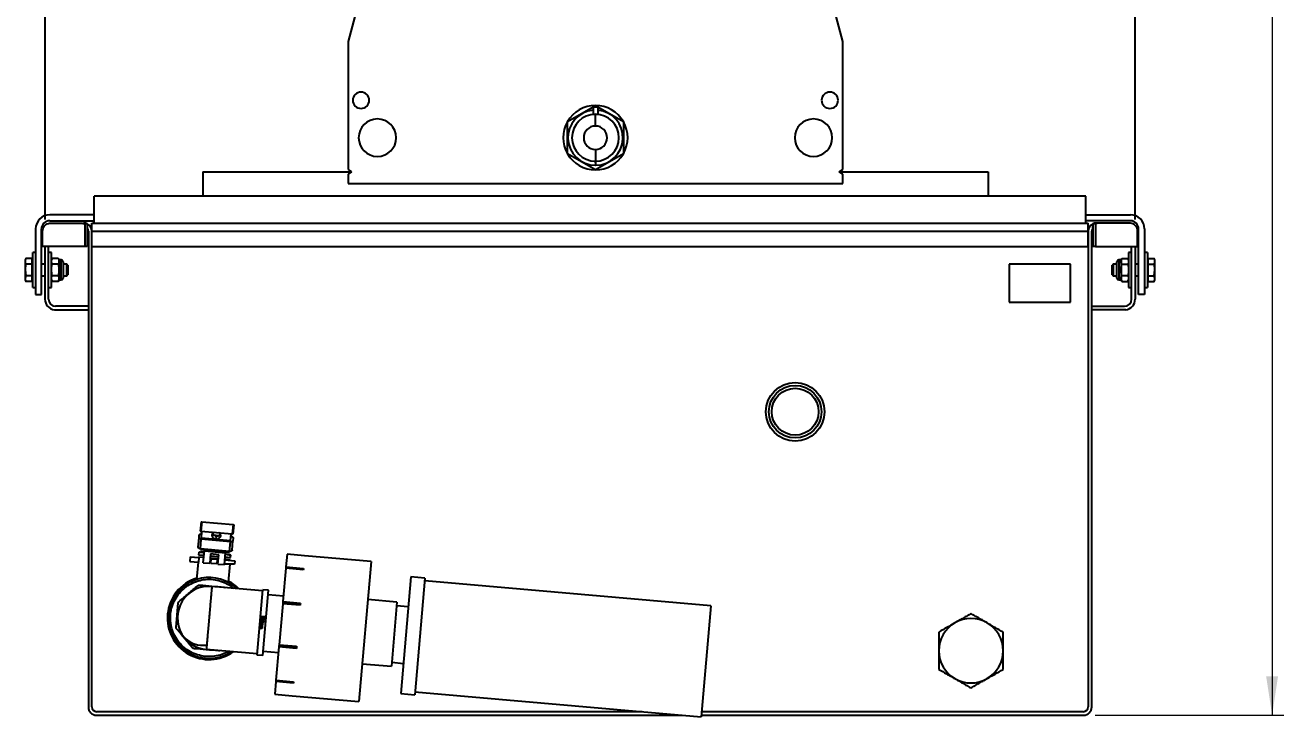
# Model space of a CAD drawing. Header units: millimetres. Extents: x -507 to 594, y -6 to 528.
# Drawn here: x 401.2 to 508.5, y 208.4 to 267.4 of the extents above; entities that cross this region are included whole.
import ezdxf

# ---------------------------------------------------------------- set-up
doc = ezdxf.new("R2010")
doc.units = ezdxf.units.MM
doc.layers.add('FORMAT', color=7, linetype='Continuous')
doc.styles.add('SLDTEXTSTYLE2', font='TXT', dxfattribs={"width": 0.75})
doc.dimstyles.new('SLDDIMSTYLE0', dxfattribs={"dimtxt": 3.5, "dimasz": 3.302, "dimexe": 0, "dimexo": 0.0625, "dimgap": 0.875, "dimtad": 1, "dimdec": 0, "dimlfac": 10, "dimrnd": 1e-09, "dimzin": 12, "dimdsep": 46, "dimtxsty": 'SLDTEXTSTYLE2', "dimsah": 1, "dimcen": 0.09, "dimadec": 0, "dimazin": 3, "dimtfac": 1, "dimtdec": 0, "dimtofl": 0, "dimtmove": 0, "dimatfit": 3, "dimfxl": 0, "dimfrac": 2, "dimtolj": 1, "dimtzin": 12, "dimarcsym": 0})

# ---------------------------------------------------------------- blocks, each defined once
blk = doc.blocks.new('_D_6')
at = {"layer": 'FORMAT'}
for p, q in [((402.85, 250.82), (402.85, 380.8)), ((495.85, 250.82), (495.85, 380.8)), ((402.85, 379.8), (495.85, 379.8))]:
    blk.add_line(p, q, dxfattribs=at)
for points in [[(402.85, 379.8), (406.15, 379.29), (406.15, 380.31)], [(495.85, 379.8), (492.54, 380.31), (492.54, 379.29)]]:
    blk.add_solid(points, dxfattribs=at)
at = {"layer": 'FORMAT', "char_height": 3.5, "attachment_point": 1, "style": 'SLDTEXTSTYLE2'}
for s, insert in [('930', (445.47, 389.87)), ('extérieur bac / external tank', (417.19, 384.31))]:
    blk.add_mtext(s, dxfattribs=dict(at, insert=insert))
blk = doc.blocks.new('_D_7')
at = {"color": 7, "linetype": 'Continuous', "lineweight": 0}
for p, q in [((476.31, 345.8), (508.54, 345.8)), ((507.54, 345.8), (507.54, 208.52)), ((492.45, 208.52), (508.54, 208.52))]:
    blk.add_line(p, q, dxfattribs=at)
at = {"color": 7, "linetype": 'Continuous', "lineweight": 18}
for points in [[(507.54, 345.8), (507.03, 342.5), (508.04, 342.5)], [(507.54, 208.52), (508.04, 211.82), (507.03, 211.82)]]:
    blk.add_solid(points, dxfattribs=at)
at = {"color": 7, "linetype": 'Continuous', "lineweight": 18, "insert": (503.03, 271.55), "char_height": 3.5, "attachment_point": 1, "rotation": 90, "style": 'SLDTEXTSTYLE2'}
blk.add_mtext('1373', dxfattribs=at)

msp = doc.modelspace()

# ---------------------------------------------------------------- linework, layer by layer
at = {"color": 7, "linetype": 'Continuous', "lineweight": 25}
for p, q in [((429.5082, 269.0025), (428.7082, 266.0025)), ((470.9082, 266.0025), (470.1082, 269.0025)), ((428.7082, 266.0025), (428.7082, 255.1025)), ((470.9082, 255.1025), (470.9082, 266.0025)), ((447.4266, 259.1775), (449.6082, 260.4371)), ((449.6082, 260.4525), (450.0082, 260.4525)), ((449.6082, 260.4525), (449.6082, 259.8025)), ((449.6349, 260.4525), (449.8082, 260.5525)), ((449.8082, 260.5525), (449.9814, 260.4525)), ((450.0082, 260.4525), (450.0082, 259.8025)), ((450.0082, 260.4371), (452.1897, 259.1775)), ((447.4266, 256.4275), (447.4266, 259.1775)), ((449.6082, 259.8025), (450.0082, 259.8025)), ((449.7916, 259.8025), (449.7916, 259.8025)), ((449.8082, 258.8025), (449.8082, 259.8025)), ((452.1897, 259.1775), (452.1897, 256.4275)), ((449.8082, 256.8025), (449.8082, 255.8025)), ((449.8082, 255.0525), (447.4266, 256.4275)), ((452.1897, 256.4275), (449.8082, 255.0525)), ((449.8082, 255.8025), (449.8082, 255.4525)), ((449.8276, 255.4526), (449.8247, 255.8026)), ((416.3082, 254.9025), (416.3082, 252.8175)), ((416.3082, 254.9025), (429.0082, 254.9025)), ((428.7082, 255.1025), (429.0082, 254.9025)), ((429.0082, 254.9025), (428.7082, 254.7025)), ((428.7082, 254.7025), (428.7082, 253.9025)), ((470.6082, 254.9025), (470.9082, 255.1025)), ((470.6082, 254.9025), (483.3082, 254.9025)), ((470.9082, 254.7025), (470.6082, 254.9025)), ((470.9082, 253.9025), (470.9082, 254.7025)), ((483.3082, 254.9025), (483.3082, 252.8175)), ((428.7082, 253.9025), (470.9082, 253.9025)), ((407.0468, 250.5175), (407.0468, 252.8175)), ((491.6468, 252.8175), (407.0468, 252.8175)), ((491.6468, 250.5175), (491.6468, 252.8175)), ((407.0468, 251.2175), (403.2468, 251.2175)), ((403.2468, 250.7175), (407.0468, 250.7175)), ((403.3349, 250.5175), (405.9349, 250.5175)), ((406.2347, 250.4495), (406.2347, 248.5175)), ((406.4468, 250.4495), (406.2347, 250.4495)), ((406.4468, 250.45), (406.4468, 250.0821)), ((406.4468, 250.4495), (406.4468, 248.5175)), ((406.8468, 250.5175), (491.8468, 250.5175)), ((406.8468, 249.8175), (406.8468, 250.5175)), ((491.6468, 251.2175), (495.4468, 251.2175)), ((495.4468, 250.7175), (491.6468, 250.7175)), ((491.8468, 249.8175), (491.8468, 250.5175)), ((492.2468, 250.0821), (492.2468, 250.45)), ((492.459, 250.4495), (492.2468, 250.4495)), ((492.2468, 250.4495), (492.2468, 248.5175)), ((492.459, 250.4495), (492.459, 248.5175)), ((492.7588, 250.5175), (492.5467, 250.5175)), ((495.3588, 250.5175), (492.7588, 250.5175)), ((402.0468, 250.0175), (402.0468, 244.4175)), ((402.5468, 244.4175), (402.5468, 250.0175)), ((402.6348, 248.5175), (402.6348, 249.8175)), ((406.5468, 249.8175), (406.5468, 209.2175)), ((406.8468, 249.8175), (491.8468, 249.8175)), ((406.8468, 248.5175), (406.8468, 249.8175)), ((406.8468, 209.2175), (406.8468, 249.8175)), ((491.8468, 248.5175), (491.8468, 249.8175)), ((491.8468, 249.8175), (491.8468, 209.2175)), ((492.1468, 209.2175), (492.1468, 249.8175)), ((496.0589, 248.5175), (496.0589, 249.8175)), ((496.1468, 244.4175), (496.1468, 250.0175)), ((496.6468, 250.0175), (496.6468, 244.4175)), ((406.2347, 248.5175), (402.6348, 248.5175)), ((402.8468, 248.5175), (402.8468, 244.0175)), ((403.1468, 244.0175), (403.1468, 248.5175)), ((406.4468, 248.5175), (406.2347, 248.5175)), ((406.8468, 248.5175), (491.8468, 248.5175)), ((492.459, 248.5175), (492.2468, 248.5175)), ((492.459, 248.5175), (496.0589, 248.5175)), ((495.5468, 244.0175), (495.5468, 248.5175)), ((495.8468, 248.5175), (495.8468, 244.0175)), ((401.2047, 247.499), (401.1568, 247.3675)), ((401.1568, 247.3675), (401.1568, 247.2537)), ((401.1568, 247.2537), (401.1568, 246.5175)), ((401.7368, 247.499), (401.2047, 247.499)), ((401.7368, 247.0083), (401.2047, 247.0083)), ((401.7368, 247.499), (401.7368, 247.0083)), ((401.7968, 247.249), (401.7368, 247.249)), ((401.7368, 247.0083), (401.7368, 246.0268)), ((402.0468, 248.0175), (401.7968, 248.0175)), ((401.7968, 246.5175), (401.7968, 248.0175)), ((402.8468, 247.0175), (402.5468, 247.0175)), ((403.3968, 248.0175), (403.1468, 248.0175)), ((403.3968, 246.664), (403.3968, 248.0175)), ((403.4728, 247.499), (403.3968, 247.3675)), ((403.9709, 247.499), (403.4728, 247.499)), ((403.9709, 247.0083), (403.4728, 247.0083)), ((404.0468, 247.3675), (403.9709, 247.499)), ((404.2418, 247.3675), (404.0468, 247.3675)), ((404.0468, 247.2537), (404.0468, 247.3675)), ((404.0468, 246.5175), (404.0468, 247.2537)), ((404.3968, 247.2125), (404.3968, 245.8225)), ((404.7048, 247.0175), (404.3968, 247.0175)), ((404.7968, 246.9255), (404.7048, 247.0175)), ((404.7048, 246.0175), (404.7048, 247.0175)), ((485.0968, 247.0175), (485.0968, 243.7675)), ((490.3468, 247.0175), (485.0968, 247.0175)), ((490.3468, 243.7675), (490.3468, 247.0175)), ((493.9888, 247.0175), (493.8968, 246.9255)), ((494.2968, 247.0175), (493.9888, 247.0175)), ((493.9888, 247.0175), (493.9888, 246.9505)), ((494.2968, 245.8225), (494.2968, 247.2125)), ((494.6468, 247.3675), (494.4518, 247.3675)), ((494.7228, 247.499), (494.6468, 247.3675)), ((494.6468, 247.3675), (494.6468, 247.2537)), ((494.6468, 247.2537), (494.6468, 246.5175)), ((494.7228, 247.499), (495.2209, 247.499)), ((494.7228, 247.0083), (495.2209, 247.0083)), ((495.2968, 247.3675), (495.2209, 247.499)), ((495.5468, 248.0175), (495.2968, 248.0175)), ((495.2968, 248.0175), (495.2968, 245.0175)), ((496.1468, 247.0175), (495.8468, 247.0175)), ((496.8968, 248.0175), (496.6468, 248.0175)), ((496.8968, 248.0175), (496.8968, 245.0175)), ((496.9568, 247.249), (496.8968, 247.249)), ((496.9568, 247.499), (497.489, 247.499)), ((496.9568, 247.0083), (496.9568, 247.499)), ((496.9568, 246.0268), (496.9568, 247.0083)), ((496.9568, 247.0083), (497.489, 247.0083)), ((497.5368, 247.3675), (497.489, 247.499)), ((497.5368, 247.2537), (497.5368, 247.3675)), ((497.5368, 246.5175), (497.5368, 247.2537)), ((401.1568, 246.5175), (401.2047, 246.0268)), ((401.1568, 246.5175), (401.1568, 245.7814)), ((401.2047, 246.0268), (401.1568, 245.7814)), ((401.7368, 246.0268), (401.2047, 246.0268)), ((401.7368, 246.0268), (401.7368, 245.536)), ((401.7968, 245.0175), (401.7968, 246.5175)), ((402.5468, 246.0175), (402.8468, 246.0175)), ((403.3968, 245.0175), (403.3968, 246.664)), ((403.9709, 246.0268), (403.4728, 246.0268)), ((404.0468, 245.7814), (404.0468, 246.5175)), ((404.3968, 246.0175), (404.7048, 246.0175)), ((404.7048, 246.0175), (404.7968, 246.1095)), ((404.7968, 246.9255), (404.7968, 246.1095)), ((493.8968, 246.8709), (493.8968, 246.9255)), ((493.8968, 246.1095), (493.8968, 246.8709)), ((493.8968, 246.1095), (493.9888, 246.0175)), ((493.9888, 246.9505), (493.9888, 246.0175)), ((493.9888, 246.0175), (494.2968, 246.0175)), ((494.6468, 246.5175), (494.6468, 245.7814)), ((495.2209, 246.0268), (494.7228, 246.0268)), ((495.8468, 246.0175), (496.1468, 246.0175)), ((496.9568, 246.0268), (497.489, 246.0268)), ((496.9568, 245.536), (496.9568, 246.0268)), ((497.489, 246.0268), (497.5368, 246.5175)), ((497.5368, 245.7814), (497.489, 246.0268)), ((497.5368, 245.7814), (497.5368, 246.5175)), ((401.1568, 245.7814), (401.1568, 245.6675)), ((401.1568, 245.6675), (401.2047, 245.536)), ((401.7368, 245.536), (401.2047, 245.536)), ((401.7368, 245.786), (401.7968, 245.786)), ((401.7968, 245.0175), (402.0468, 245.0175)), ((403.1468, 245.0175), (403.3968, 245.0175)), ((403.3968, 245.6675), (403.4728, 245.536)), ((403.9709, 245.536), (403.4728, 245.536)), ((403.9709, 245.536), (404.0468, 245.6675)), ((404.0468, 245.6675), (404.0468, 245.7814)), ((404.0468, 245.6675), (404.2418, 245.6675)), ((494.4518, 245.6675), (494.6468, 245.6675)), ((494.6468, 245.7814), (494.6468, 245.6675)), ((494.6468, 245.6675), (494.7228, 245.536)), ((494.7228, 245.536), (495.2209, 245.536)), ((495.2209, 245.536), (495.2968, 245.6675)), ((495.2968, 245.0175), (495.5468, 245.0175)), ((496.6468, 245.0175), (496.8968, 245.0175)), ((496.8968, 245.786), (496.9568, 245.786)), ((496.9568, 245.536), (497.489, 245.536)), ((497.489, 245.536), (497.5368, 245.6675)), ((497.5368, 245.6675), (497.5368, 245.7814)), ((402.0468, 244.4175), (402.5468, 244.4175)), ((485.0968, 243.7675), (490.3468, 243.7675)), ((496.6468, 244.4175), (496.1468, 244.4175)), ((403.6468, 243.1175), (406.5468, 243.1175)), ((406.5468, 243.4175), (403.7468, 243.4175)), ((492.1468, 243.4175), (494.9468, 243.4175)), ((495.0468, 243.1175), (492.1468, 243.1175)), ((416.1593, 225.0215), (416.0895, 224.2245)), ((416.2182, 225.0163), (416.1485, 224.2194)), ((416.1593, 225.0215), (416.2182, 225.0163)), ((416.2182, 225.0163), (418.8897, 224.7826)), ((418.8897, 224.7826), (418.8199, 223.9856)), ((418.9486, 224.7774), (418.8789, 223.9805)), ((418.8897, 224.7826), (418.9486, 224.7774)), ((415.9189, 222.8483), (415.9903, 223.6643)), ((415.9903, 223.6643), (416.0103, 223.8929)), ((416.0895, 224.2245), (416.1485, 224.2194)), ((416.1082, 222.7166), (416.1796, 223.5326)), ((416.1485, 224.2194), (418.8199, 223.9856)), ((418.6701, 223.3147), (416.1796, 223.5326)), ((416.1879, 223.6276), (416.239, 224.2115)), ((418.6784, 223.4097), (416.1879, 223.6276)), ((417.227, 223.9016), (417.7026, 223.86)), ((417.4588, 223.812), (417.4359, 223.5503)), ((418.6784, 223.4097), (418.7294, 223.9936)), ((418.8079, 222.5955), (418.8793, 223.4116)), ((418.8199, 223.9856), (418.8789, 223.9805)), ((418.8993, 223.6401), (418.8793, 223.4116)), ((415.9711, 222.418), (415.9535, 222.2159)), ((415.9729, 222.4176), (415.9553, 222.2158)), ((415.9729, 222.4176), (416.2072, 222.4447)), ((416.1351, 222.451), (416.054, 222.4367)), ((416.1027, 222.6546), (416.1082, 222.7166)), ((416.1027, 222.6546), (416.4514, 222.6241)), ((418.5987, 222.4987), (416.1082, 222.7166)), ((416.2072, 222.4447), (416.1351, 222.451)), ((416.2072, 222.4447), (416.4332, 222.3773)), ((416.434, 222.4249), (416.2072, 222.4447)), ((416.3555, 221.5283), (416.4444, 222.5437)), ((416.4519, 222.6294), (416.4444, 222.5437)), ((416.4444, 222.5437), (418.2375, 222.3868)), ((416.4519, 222.6294), (416.4568, 222.6861)), ((416.4519, 222.6294), (418.245, 222.4725)), ((416.9732, 222.2773), (416.9035, 221.4803)), ((417.6705, 222.2163), (416.9732, 222.2773)), ((418.1487, 221.3714), (418.2375, 222.3868)), ((418.245, 222.4725), (418.2375, 222.3868)), ((418.2446, 222.4672), (418.5932, 222.4367)), ((418.245, 222.4725), (418.25, 222.5292)), ((418.5932, 222.4367), (418.5987, 222.4987)), ((418.5987, 222.4987), (418.6701, 223.3147)), ((415.2448, 222.027), (415.2099, 221.6285)), ((415.2099, 221.6285), (415.9305, 221.5655)), ((415.2448, 222.027), (415.9654, 221.9639)), ((415.9073, 221.5675), (415.7787, 220.098)), ((415.9654, 221.9639), (415.9305, 221.5655)), ((415.9465, 222.0158), (415.9421, 221.966)), ((416.3948, 221.9766), (415.9465, 222.0158)), ((415.9535, 222.2159), (415.9553, 222.2158)), ((415.9553, 222.2158), (416.4122, 222.1758)), ((416.3555, 221.5283), (416.9035, 221.4803)), ((417.64, 221.8676), (416.9427, 221.9286)), ((416.9601, 222.1279), (417.6574, 222.0669)), ((417.0031, 221.4716), (417.0379, 221.8701)), ((417.5012, 221.4281), (417.0031, 221.4716)), ((417.0379, 221.8701), (417.536, 221.8265)), ((417.536, 221.8265), (417.5012, 221.4281)), ((417.6008, 221.4193), (417.6705, 222.2163)), ((417.6008, 221.4193), (418.1487, 221.3714)), ((419.006, 221.4177), (418.1514, 221.4028)), ((418.1836, 221.7699), (419.0303, 221.6958)), ((418.6362, 221.7805), (418.1879, 221.8197)), ((418.2053, 222.0189), (418.6571, 221.9794)), ((418.227, 222.2659), (418.2463, 222.2663)), ((418.2463, 222.2663), (418.2271, 222.268)), ((418.2463, 222.2663), (418.6747, 222.1812)), ((418.526, 222.2418), (418.2463, 222.2663)), ((418.6039, 221.4107), (418.4684, 219.8627)), ((418.6034, 222.2136), (418.526, 222.2418)), ((418.6799, 222.1807), (418.6001, 222.2045)), ((418.6362, 221.7805), (418.6318, 221.7307)), ((418.6747, 222.1812), (418.6571, 221.9794)), ((418.6571, 221.9794), (418.6641, 221.9788)), ((418.6641, 221.9788), (418.6817, 222.1808)), ((419.0303, 221.6958), (419.006, 221.4177)), ((423.4963, 222.2579), (423.4016, 221.175)), ((424.9906, 222.1271), (423.4963, 222.2579)), ((424.9907, 222.128), (424.9906, 222.1271)), ((430.669, 221.6312), (424.9907, 222.128)), ((430.669, 221.6312), (429.6231, 209.6768)), ((423.3913, 221.0579), (423.1433, 218.2231)), ((423.4016, 221.175), (423.3913, 221.0579)), ((424.8856, 220.9272), (423.3913, 221.0579)), ((423.4016, 221.175), (424.8959, 221.0443)), ((424.8908, 220.9864), (424.8856, 220.9272)), ((424.8959, 221.0443), (424.8908, 220.9864)), ((434.0685, 220.3299), (433.1969, 210.368)), ((435.2639, 220.2253), (434.0685, 220.3299)), ((435.2639, 220.2253), (434.3924, 210.2634)), ((421.4156, 219.1281), (417.0822, 219.5073)), ((418.1949, 219.9933), (418.1363, 219.8552)), ((420.9363, 213.6491), (421.4243, 219.2278)), ((421.9224, 219.1842), (421.4243, 219.2278)), ((421.4344, 213.6055), (421.9224, 219.1842)), ((459.6489, 217.841), (435.2422, 219.9763)), ((414.1318, 217.0551), (414.2229, 218.0972)), ((423.1839, 218.6873), (421.8889, 218.8006)), ((423.1267, 218.0336), (422.8202, 214.5295)), ((423.1379, 218.1617), (423.1267, 218.0336)), ((424.621, 217.9028), (423.1267, 218.0336)), ((423.1433, 218.2231), (423.1379, 218.1617)), ((424.433, 218.0484), (423.1379, 218.1617)), ((423.1433, 218.2231), (424.6376, 218.0923)), ((424.6293, 217.9978), (424.621, 217.9028)), ((424.6376, 218.0923), (424.6293, 217.9978)), ((432.8762, 218.1757), (430.3857, 218.3935)), ((432.8762, 218.1757), (432.3969, 212.6966)), ((413.41, 217.1182), (413.3104, 217.1269)), ((414.0406, 216.013), (414.1318, 217.0551)), ((421.3059, 216.9333), (421.3098, 216.978)), ((421.3098, 216.978), (421.6668, 216.9467)), ((421.3394, 216.9304), (421.3404, 216.9416)), ((421.3404, 216.9416), (421.4631, 216.9308)), ((421.4631, 216.9308), (421.4611, 216.9085)), ((421.5058, 216.9046), (421.5077, 216.9269)), ((421.5077, 216.9269), (421.6304, 216.9162)), ((421.6304, 216.9162), (421.6295, 216.905)), ((421.6668, 216.9467), (421.6629, 216.9021)), ((433.8432, 217.7548), (432.847, 217.8419)), ((459.6489, 217.841), (458.8209, 208.3771)), ((421.2627, 215.9253), (421.2181, 215.9292)), ((421.2278, 216.0408), (421.2724, 216.0368)), ((421.2434, 216.2193), (421.2473, 216.2639)), ((421.3483, 216.2101), (421.2434, 216.2193)), ((421.2473, 216.2639), (421.3589, 216.2541)), ((421.2493, 216.2862), (421.2532, 216.3308)), ((421.3609, 216.2765), (421.2493, 216.2862)), ((421.2532, 216.3308), (421.3581, 216.3217)), ((421.2551, 216.3532), (421.2591, 216.3978)), ((421.4114, 216.3395), (421.2551, 216.3532)), ((421.2591, 216.3978), (421.4153, 216.3841)), ((421.2688, 216.5094), (421.2708, 216.5317)), ((421.2766, 216.5986), (421.2805, 216.6432)), ((421.4551, 216.583), (421.2766, 216.5986)), ((421.2805, 216.6432), (421.4702, 216.6267)), ((421.2825, 216.6656), (421.2864, 216.7102)), ((421.4722, 216.649), (421.2825, 216.6656)), ((421.2864, 216.7102), (421.5095, 216.6907)), ((421.3286, 216.0544), (421.2872, 216.058)), ((421.2922, 216.7771), (421.2942, 216.7995)), ((421.2989, 216.1919), (421.3403, 216.1883)), ((421.3215, 216.0944), (421.3011, 216.0962)), ((421.3042, 216.5287), (421.3023, 216.5064)), ((421.3023, 216.5064), (421.3581, 216.5016)), ((421.3823, 216.5219), (421.3042, 216.5287)), ((421.3059, 216.152), (421.3264, 216.1502)), ((421.3542, 216.4569), (421.3095, 216.4608)), ((421.3193, 216.5724), (421.4532, 216.5607)), ((421.3277, 216.7965), (421.3257, 216.7742)), ((421.3257, 216.7742), (421.3815, 216.7693)), ((421.4058, 216.7897), (421.3277, 216.7965)), ((421.3745, 215.9155), (421.3296, 215.9194)), ((421.3776, 216.7247), (421.333, 216.7286)), ((421.3394, 216.031), (421.3842, 216.0271)), ((421.3427, 216.8402), (421.4766, 216.8285)), ((421.3581, 216.5016), (421.3542, 216.4569)), ((421.3589, 216.2541), (421.3609, 216.2765)), ((421.4339, 216.8547), (421.367, 216.8605)), ((421.4369, 216.8882), (421.3699, 216.894)), ((421.3765, 216.455), (421.3823, 216.5219)), ((421.4434, 216.4491), (421.3765, 216.455)), ((421.3815, 216.7693), (421.3776, 216.7247)), ((421.3999, 216.7227), (421.4058, 216.7897)), ((421.4669, 216.7169), (421.3999, 216.7227)), ((421.4049, 216.2659), (421.4041, 216.2569)), ((421.4153, 216.3841), (421.4114, 216.3395)), ((421.4139, 216.4967), (421.4158, 216.519)), ((421.4585, 216.4928), (421.4139, 216.4967)), ((421.4158, 216.519), (421.4604, 216.5151)), ((421.4373, 216.7644), (421.4392, 216.7868)), ((421.4819, 216.7605), (421.4373, 216.7644)), ((421.4392, 216.7868), (421.4839, 216.7829)), ((421.4604, 216.5151), (421.4585, 216.4928)), ((421.4702, 216.6267), (421.4722, 216.649)), ((421.4839, 216.7829), (421.4819, 216.7605)), ((421.4939, 216.5122), (421.492, 216.4898)), ((421.5056, 216.646), (421.4997, 216.6466)), ((421.5051, 216.5112), (421.5284, 216.5204)), ((421.5104, 216.4433), (421.5051, 216.5112)), ((421.5095, 216.6907), (421.5056, 216.646)), ((421.5448, 216.4515), (421.5104, 216.4433)), ((421.5173, 216.7799), (421.5154, 216.7576)), ((421.5901, 216.841), (421.5232, 216.8469)), ((421.5931, 216.8745), (421.5261, 216.8803)), ((421.5284, 216.5204), (421.5448, 216.4515)), ((421.5285, 216.779), (421.5518, 216.7882)), ((421.5338, 216.711), (421.5285, 216.779)), ((421.5682, 216.7193), (421.5338, 216.711)), ((421.5518, 216.7882), (421.5682, 216.7193)), ((415.4988, 213.6418), (415.5574, 213.7799)), ((420.945, 213.7487), (416.6115, 214.1278)), ((421.4679, 213.989), (422.763, 213.8757)), ((422.8036, 214.34), (422.5556, 211.5051)), ((422.8089, 214.4013), (422.8036, 214.34)), ((424.2979, 214.2093), (422.8036, 214.34)), ((422.8202, 214.5295), (422.8089, 214.4013)), ((424.104, 214.288), (422.8089, 214.4013)), ((422.8202, 214.5295), (424.3145, 214.3987)), ((424.3061, 214.3037), (424.2979, 214.2093)), ((424.3145, 214.3987), (424.3061, 214.3037)), ((421.4344, 213.6055), (420.9363, 213.6491)), ((429.9064, 212.9145), (432.3969, 212.6966)), ((432.4261, 213.0303), (433.4222, 212.9431)), ((422.5453, 211.388), (422.4506, 210.3052)), ((422.5556, 211.5051), (422.5453, 211.388)), ((424.0396, 211.2573), (422.5453, 211.388)), ((422.5556, 211.5051), (424.0499, 211.3744)), ((424.0447, 211.3152), (424.0396, 211.2573)), ((424.0499, 211.3744), (424.0447, 211.3152)), ((434.4142, 210.5124), (458.8209, 208.3771)), ((422.4506, 210.3052), (423.9449, 210.1745)), ((423.9449, 210.1745), (423.9448, 210.1736)), ((423.9448, 210.1736), (429.6231, 209.6768)), ((433.1969, 210.368), (434.3924, 210.2634)), ((453.7871, 208.8175), (407.2468, 208.8175)), ((407.2468, 208.5175), (457.2161, 208.5175)), ((458.8332, 208.5175), (491.4468, 208.5175)), ((491.4468, 208.8175), (458.8595, 208.8175))]:
    msp.add_line(p, q, dxfattribs=at)
at = {"color": 8, "linetype": 'Continuous', "lineweight": 25}
for p, q in [((404.2418, 245.6675), (404.2418, 247.3675)), ((494.4518, 247.3675), (494.4518, 245.6675)), ((424.4218, 217.9203), (424.433, 218.0484)), ((414.1571, 217.0529), (414.1318, 217.0551)), ((424.104, 214.288), (424.1152, 214.4162))]:
    msp.add_line(p, q, dxfattribs=at)
at = {"color": 7, "linetype": 'Continuous', "lineweight": 25, "flags": 128}
for points in [[(416.1796, 223.5326), (416.1409, 223.5382), (416.1041, 223.548), (416.0706, 223.5616), (416.0416, 223.5784), (416.0183, 223.5979), (416.0017, 223.6193), (415.9922, 223.6417), (415.9903, 223.6643)], [(416.0103, 223.8929), (416.0161, 223.9148), (416.0293, 223.9353), (416.0495, 223.9534), (416.0757, 223.9686), (416.1072, 223.9802), (416.1426, 223.9877), (416.1805, 223.9909), (416.2196, 223.9897)], [(417.279, 224.1205), (417.2639, 224.1137), (417.1755, 224.0544), (417.1151, 223.9752), (417.0886, 223.8838), (417.0988, 223.7892), (417.1445, 223.7007), (417.2213, 223.6269), (417.3217, 223.5751), (417.4359, 223.5503)], [(417.4359, 223.5503), (417.5526, 223.5549), (417.6605, 223.5885), (417.749, 223.6478), (417.8094, 223.7271), (417.8358, 223.8184), (417.8256, 223.913), (417.7799, 224.0015), (417.7031, 224.0753), (417.6894, 224.0846)], [(418.8793, 223.4116), (418.8735, 223.3896), (418.8603, 223.3692), (418.8402, 223.351), (418.8139, 223.3359), (418.7824, 223.3243), (418.7471, 223.3168), (418.7091, 223.3135), (418.6701, 223.3147)], [(418.71, 223.7718), (418.7487, 223.7662), (418.7855, 223.7565), (418.8191, 223.7429), (418.848, 223.726), (418.8713, 223.7066), (418.8879, 223.6852), (418.8974, 223.6628), (418.8993, 223.6401)], [(416.1082, 222.7166), (416.0695, 222.7222), (416.0327, 222.732), (415.9992, 222.7455), (415.9702, 222.7624), (415.947, 222.7819), (415.9303, 222.8032), (415.9208, 222.8257), (415.9189, 222.8483)], [(418.8079, 222.5955), (418.8021, 222.5736), (418.7889, 222.5531), (418.7688, 222.535), (418.7425, 222.5198), (418.711, 222.5083), (418.6757, 222.5007), (418.6377, 222.4975), (418.5987, 222.4987)], [(424.433, 218.0484), (424.4719, 218.0462), (424.5095, 218.0465), (424.5443, 218.0491), (424.5752, 218.0541), (424.6008, 218.0612), (424.6201, 218.0702), (424.6326, 218.0807), (424.6376, 218.0923)], [(424.2979, 214.2093), (424.295, 214.2216), (424.2845, 214.2341), (424.267, 214.2463), (424.243, 214.2578), (424.2135, 214.268), (424.1796, 214.2767), (424.1427, 214.2834), (424.104, 214.288)]]:
    msp.add_lwpolyline(points, dxfattribs=at)
at = {"color": 7, "linetype": 'Continuous', "lineweight": 25}
for radius in [2.5, 2.2425, 2]:
    msp.add_circle((466.8468, 234.4175), radius, dxfattribs=at)
for centre, radius, start, end in [((429.8082, 261.0025), 0.7, 0, 180), ((429.8082, 261.0025), 0.7, 180, 0), ((469.8082, 261.0025), 0.7, 0, 180), ((469.8082, 261.0025), 0.7, 180, 0), ((449.8082, 257.8025), 2.75, 90, 150), ((449.8082, 257.8025), 2.35, 94.882142, 270), ((449.8082, 257.8025), 2.75, 30, 90), ((449.8082, 257.8025), 2.35, 270.47402, 85.117858), ((431.2082, 257.8025), 1.6, 0, 180), ((449.8082, 257.8025), 2.75, 150, 210), ((449.8082, 257.8025), 2, 90, 270), ((449.8082, 257.8025), 1, 90, 270), ((449.8082, 257.8025), 2, 270, 90), ((449.8082, 257.8025), 1, 270, 90), ((449.8082, 257.8025), 2.75, 330, 30), ((468.4082, 257.8025), 1.6, 0, 180), ((431.2082, 257.8025), 1.6, 180, 0), ((468.4082, 257.8025), 1.6, 180, 0), ((449.8082, 257.8025), 2.75, 210, 270), ((449.8082, 257.8025), 2.75, 270, 330), ((449.8082, 257.8025), 2.35, 270, 270.47402), ((403.2468, 250.0175), 1.2, 90, 180), ((403.2468, 250.0175), 0.7, 90, 180), ((406.1468, 249.8175), 0.7, 64.623066, 90), ((406.1468, 249.8175), 0.7, 0, 64.623066), ((492.5468, 249.8175), 0.7, 115.376934, 180), ((492.5468, 249.8175), 0.7, 90, 115.376934), ((495.4468, 250.0175), 1.2, 0, 90), ((495.4468, 250.0175), 0.7, 0, 90), ((406.1468, 249.8175), 0.4, 0, 41.409622), ((492.5468, 249.8175), 0.4, 138.590378, 180), ((404.2418, 247.2125), 0.155, 0, 90), ((494.4518, 247.2125), 0.155, 90, 180), ((404.2418, 245.8225), 0.155, 270, 0), ((494.4518, 245.8225), 0.155, 180, 270), ((403.7531, 244.0175), 0.9063, 180, 263.267079), ((403.7468, 244.0175), 0.6, 180, 270), ((494.9468, 244.0175), 0.6, 270, 0), ((494.9406, 244.0175), 0.9062, 276.732921, 0), ((417.4754, 224.1977), 0.3861, 208.853885, 267.53103), ((417.5094, 224.1947), 0.3861, 262.46897, 321.146115), ((416.8468, 216.8175), 3.55, 107.351132, 175), ((416.8468, 216.8175), 3.45, 67, 175), ((424.7458, 221.0632), 0.1513, 300.434796, 352.842397), ((416.8468, 216.8175), 2.7, 85, 211), ((416.8468, 216.8175), 3.45, 46.50005, 67), ((416.8468, 216.8175), 3.55, 44.513889, 62.648868), ((416.8468, 216.8175), 3.55, 175, 305.486111), ((416.8468, 216.8175), 3.45, 175, 247), ((481.8468, 214.0175), 2.75, 120, 180), ((481.8468, 214.0175), 2.75, 60, 120), ((481.8468, 214.0175), 2.75, 0, 60), ((416.2816, 216.5738), 2.0916, 213.252269, 273.153842), ((416.8468, 216.8175), 2.7, 211, 265), ((416.8468, 216.8175), 3.45, 247, 303.49995), ((416.3682, 217.3167), 2.8315, 270.575444, 275.588675), ((481.8468, 214.0175), 2.75, 180, 240), ((481.8468, 214.0175), 2.75, 300, 0), ((481.8468, 214.0175), 2.75, 240, 300), ((423.8868, 211.264), 0.1529, 357.462802, 49.260005), ((407.2468, 209.2175), 0.7, 180, 270), ((407.2468, 209.2175), 0.4, 180, 270), ((491.4468, 209.2175), 0.7, 270, 0), ((491.4468, 209.2175), 0.4, 270, 0)]:
    msp.add_arc(centre, radius, start, end, dxfattribs=at)
for points, knots in [([(402.6348, 249.8175), (402.6455, 249.9047), (402.666, 250.0721), (402.7836, 250.27), (402.9417, 250.4074), (403.1299, 250.4932), (403.2673, 250.5095), (403.3349, 250.5175)], [0, 0, 0, 0, 0.19620128, 0.37706555, 0.56108242, 0.78404764, 1, 1, 1, 1]), ([(405.9349, 250.5175), (405.9919, 250.5132), (406.0937, 250.5055), (406.1917, 250.4666), (406.2347, 250.4495)], [0, 0, 0, 0, 0.56056938, 1, 1, 1, 1]), ([(406.147, 250.5175), (406.2041, 250.5132), (406.3058, 250.5055), (406.4038, 250.4666), (406.4468, 250.4495)], [0, 0, 0, 0, 0.56056938, 1, 1, 1, 1]), ([(492.5467, 250.5175), (492.4896, 250.5132), (492.3879, 250.5055), (492.2899, 250.4666), (492.2468, 250.4495)], [0, 0, 0, 0, 0.56056938, 1, 1, 1, 1]), ([(492.7588, 250.5175), (492.7018, 250.5132), (492.6, 250.5055), (492.502, 250.4666), (492.459, 250.4495)], [0, 0, 0, 0, 0.56056938, 1, 1, 1, 1]), ([(496.0589, 249.8175), (496.0482, 249.9047), (496.0277, 250.0721), (495.9101, 250.27), (495.752, 250.4074), (495.5638, 250.4932), (495.4264, 250.5095), (495.3588, 250.5175)], [0, 0, 0, 0, 0.19620128, 0.37706555, 0.56108242, 0.78404764, 1, 1, 1, 1]), ([(401.2047, 247.499), (401.1977, 247.4788), (401.1838, 247.4385), (401.1688, 247.3773), (401.1587, 247.3156), (401.1575, 247.2743), (401.1568, 247.2537)], [0, 0, 0, 0, 0.24885833, 0.49808005, 0.74872337, 1, 1, 1, 1]), ([(401.1568, 247.2537), (401.1575, 247.2332), (401.1587, 247.1922), (401.1687, 247.1308), (401.1836, 247.0694), (401.1977, 247.0287), (401.2047, 247.0083)], [0, 0, 0, 0, 0.24858179, 0.49781119, 0.7486961, 1, 1, 1, 1]), ([(401.2047, 247.0083), (401.1977, 246.9679), (401.1838, 246.8871), (401.1688, 246.7648), (401.1587, 246.6415), (401.1575, 246.5589), (401.1568, 246.5175)], [0, 0, 0, 0, 0.24885833, 0.49808005, 0.74872337, 1, 1, 1, 1]), ([(403.3968, 247.2537), (403.3971, 247.2639), (403.3979, 247.2947), (403.4068, 247.3462), (403.4267, 247.4077), (403.4501, 247.4586), (403.4671, 247.4889), (403.4728, 247.499)], [0, 0, 0, 0, 0.12326231, 0.37098863, 0.62111356, 0.87333926, 1, 1, 1, 1]), ([(403.4728, 247.0083), (403.4515, 247.0481), (403.4087, 247.1286), (403.4008, 247.2117), (403.3968, 247.2537)], [0, 0, 0, 0, 0.49545797, 1, 1, 1, 1]), ([(403.3968, 246.5175), (403.4007, 246.5998), (403.4084, 246.7661), (403.4512, 246.9269), (403.4728, 247.0083)], [0, 0, 0, 0, 0.49451073, 1, 1, 1, 1]), ([(403.9709, 247.499), (403.9765, 247.4891), (403.9932, 247.4594), (404.0164, 247.4091), (404.0331, 247.358), (404.0443, 247.3061), (404.0458, 247.2747), (404.0468, 247.2537)], [0, 0, 0, 0, 0.12364891, 0.37165021, 0.62146714, 0.74708307, 1, 1, 1, 1]), ([(404.0468, 247.2537), (404.043, 247.2125), (404.0353, 247.1294), (403.9925, 247.0489), (403.9709, 247.0083)], [0, 0, 0, 0, 0.49451073, 1, 1, 1, 1]), ([(403.9709, 247.0083), (403.9921, 246.9286), (404.035, 246.7677), (404.0429, 246.6014), (404.0468, 246.5175)], [0, 0, 0, 0, 0.49545796, 1, 1, 1, 1]), ([(494.6468, 247.2537), (494.6471, 247.2639), (494.6479, 247.2947), (494.6568, 247.3462), (494.6767, 247.4077), (494.7001, 247.4586), (494.7171, 247.4889), (494.7228, 247.499)], [0, 0, 0, 0, 0.12326231, 0.37098863, 0.62111356, 0.87333926, 1, 1, 1, 1]), ([(494.7228, 247.0083), (494.7015, 247.0481), (494.6587, 247.1286), (494.6508, 247.2117), (494.6468, 247.2537)], [0, 0, 0, 0, 0.49545796, 1, 1, 1, 1]), ([(494.6468, 246.5175), (494.6507, 246.5998), (494.6584, 246.7661), (494.7012, 246.9269), (494.7228, 247.0083)], [0, 0, 0, 0, 0.49451073, 1, 1, 1, 1]), ([(495.2209, 247.499), (495.2265, 247.4891), (495.2432, 247.4594), (495.2664, 247.4091), (495.2831, 247.358), (495.2943, 247.3061), (495.2958, 247.2747), (495.2968, 247.2537)], [0, 0, 0, 0, 0.12364891, 0.37165021, 0.62146714, 0.74708307, 1, 1, 1, 1]), ([(495.2968, 247.2537), (495.293, 247.2125), (495.2853, 247.1294), (495.2425, 247.0489), (495.2209, 247.0083)], [0, 0, 0, 0, 0.49451072, 1, 1, 1, 1]), ([(495.2209, 247.0083), (495.2421, 246.9286), (495.285, 246.7677), (495.2929, 246.6014), (495.2968, 246.5175)], [0, 0, 0, 0, 0.49545796, 1, 1, 1, 1]), ([(497.5368, 247.2537), (497.5362, 247.2741), (497.535, 247.3151), (497.525, 247.3765), (497.5101, 247.4379), (497.496, 247.4786), (497.489, 247.499)], [0, 0, 0, 0, 0.24858179, 0.49781119, 0.7486961, 1, 1, 1, 1]), ([(497.489, 247.0083), (497.4959, 247.0285), (497.5099, 247.0689), (497.5249, 247.13), (497.5349, 247.1917), (497.5362, 247.233), (497.5368, 247.2537)], [0, 0, 0, 0, 0.24885833, 0.49808005, 0.74872337, 1, 1, 1, 1]), ([(497.5368, 246.5175), (497.5362, 246.5584), (497.535, 246.6404), (497.525, 246.7633), (497.5101, 246.8861), (497.496, 246.9675), (497.489, 247.0083)], [0, 0, 0, 0, 0.24858179, 0.49781119, 0.7486961, 1, 1, 1, 1]), ([(403.4728, 246.0268), (403.4515, 246.1065), (403.4087, 246.2673), (403.4008, 246.4336), (403.3968, 246.5175)], [0, 0, 0, 0, 0.49545797, 1, 1, 1, 1]), ([(403.3968, 245.7814), (403.4007, 245.8225), (403.4084, 245.9057), (403.4512, 245.9861), (403.4728, 246.0268)], [0, 0, 0, 0, 0.49451073, 1, 1, 1, 1]), ([(404.0468, 246.5175), (404.043, 246.4353), (404.0353, 246.269), (403.9925, 246.1081), (403.9709, 246.0268)], [0, 0, 0, 0, 0.49451073, 1, 1, 1, 1]), ([(403.9709, 246.0268), (403.9921, 245.9869), (404.035, 245.9065), (404.0429, 245.8234), (404.0468, 245.7814)], [0, 0, 0, 0, 0.49545796, 1, 1, 1, 1]), ([(494.7228, 246.0268), (494.7015, 246.1065), (494.6587, 246.2673), (494.6508, 246.4336), (494.6468, 246.5175)], [0, 0, 0, 0, 0.49545796, 1, 1, 1, 1]), ([(494.6468, 245.7814), (494.6507, 245.8225), (494.6584, 245.9057), (494.7012, 245.9861), (494.7228, 246.0268)], [0, 0, 0, 0, 0.49451073, 1, 1, 1, 1]), ([(495.2968, 246.5175), (495.293, 246.4353), (495.2853, 246.269), (495.2425, 246.1081), (495.2209, 246.0268)], [0, 0, 0, 0, 0.49451072, 1, 1, 1, 1]), ([(495.2209, 246.0268), (495.2421, 245.9869), (495.285, 245.9065), (495.2929, 245.8234), (495.2968, 245.7814)], [0, 0, 0, 0, 0.49545796, 1, 1, 1, 1]), ([(401.1568, 245.7814), (401.1575, 245.761), (401.1587, 245.72), (401.1687, 245.6585), (401.1836, 245.5971), (401.1977, 245.5564), (401.2047, 245.536)], [0, 0, 0, 0, 0.24858179, 0.49781119, 0.7486961, 1, 1, 1, 1]), ([(403.4728, 245.536), (403.4672, 245.5459), (403.4505, 245.5756), (403.4273, 245.6259), (403.4106, 245.6771), (403.3994, 245.729), (403.3979, 245.7604), (403.3968, 245.7814)], [0, 0, 0, 0, 0.12364891, 0.37165021, 0.62146715, 0.74708307, 1, 1, 1, 1]), ([(404.0468, 245.7814), (404.0466, 245.7712), (404.0458, 245.7404), (404.0369, 245.6889), (404.017, 245.6274), (403.9936, 245.5765), (403.9766, 245.5462), (403.9709, 245.536)], [0, 0, 0, 0, 0.12326231, 0.37098863, 0.62111356, 0.87333926, 1, 1, 1, 1]), ([(494.7228, 245.536), (494.7172, 245.5459), (494.7005, 245.5756), (494.6773, 245.6259), (494.6606, 245.6771), (494.6494, 245.729), (494.6479, 245.7604), (494.6468, 245.7814)], [0, 0, 0, 0, 0.12364891, 0.37165021, 0.62146714, 0.74708307, 1, 1, 1, 1]), ([(495.2968, 245.7814), (495.2966, 245.7712), (495.2958, 245.7404), (495.2869, 245.6889), (495.267, 245.6274), (495.2436, 245.5765), (495.2266, 245.5462), (495.2209, 245.536)], [0, 0, 0, 0, 0.12326231, 0.37098863, 0.62111357, 0.87333927, 1, 1, 1, 1]), ([(497.489, 245.536), (497.4959, 245.5562), (497.5099, 245.5966), (497.5249, 245.6578), (497.5349, 245.7194), (497.5362, 245.7607), (497.5368, 245.7814)], [0, 0, 0, 0, 0.248858328, 0.498080049, 0.748723369, 1, 1, 1, 1]), ([(418.6747, 222.1812), (418.6762, 222.1808), (418.6792, 222.1799), (418.6815, 222.1795), (418.682, 222.1797), (418.6806, 222.1804), (418.6799, 222.1807)], [0, 0, 0, 0, 0.25022774, 0.50023092, 0.75014123, 1, 1, 1, 1]), ([(415.8963, 219.5777), (415.9068, 219.5856), (415.9278, 219.6013), (415.9644, 219.6164), (416.0031, 219.625), (416.0292, 219.6242), (416.0423, 219.6238)], [0, 0, 0, 0, 0.25016743, 0.50010805, 0.75073279, 1, 1, 1, 1]), ([(416.0423, 219.6238), (416.3897, 219.5934), (417.0845, 219.5326), (417.7792, 219.4718), (418.1265, 219.4414)], [0, 0, 0, 0, 0.50012544, 1, 1, 1, 1]), ([(418.1265, 219.4414), (418.1394, 219.4395), (418.1652, 219.4356), (418.1969, 219.4235), (418.2136, 219.4119), (418.2195, 219.4078)], [0, 0, 0, 0, 0.39219383, 0.78396015, 1, 1, 1, 1]), ([(414.2229, 218.0972), (414.2248, 218.1101), (414.2286, 218.1361), (414.2438, 218.1727), (414.265, 218.2061), (414.2841, 218.224), (414.2936, 218.2329)], [0, 0, 0, 0, 0.25021676, 0.50016077, 0.75078551, 1, 1, 1, 1]), ([(421.367, 216.8605), (421.3582, 216.8623), (421.3408, 216.8659), (421.32, 216.8835), (421.3066, 216.907), (421.3061, 216.9246), (421.3059, 216.9333)], [0, 0, 0, 0, 0.24995856, 0.50005394, 0.75023155, 1, 1, 1, 1]), ([(421.3699, 216.894), (421.3677, 216.8943), (421.3633, 216.895), (421.3551, 216.8984), (421.3464, 216.9054), (421.3397, 216.9173), (421.3395, 216.926), (421.3394, 216.9304)], [0, 0, 0, 0, 0.12554358, 0.25089608, 0.5006757, 0.7505379, 1, 1, 1, 1]), ([(421.4611, 216.9085), (421.4606, 216.9056), (421.4594, 216.8999), (421.4536, 216.893), (421.4458, 216.8884), (421.4398, 216.8882), (421.4369, 216.8882)], [0, 0, 0, 0, 0.25005833, 0.50018544, 0.75032324, 1, 1, 1, 1]), ([(481.8468, 217.193), (481.7915, 217.161), (481.6252, 217.065), (481.3434, 216.9023), (480.999, 216.7035), (480.7071, 216.5349), (480.5308, 216.4331), (480.4718, 216.3991)], [0, 0, 0, 0, 0.12359753, 0.37124782, 0.62101355, 0.87330139, 1, 1, 1, 1]), ([(483.2218, 216.3991), (483.1645, 216.4322), (482.9919, 216.5319), (482.7035, 216.6984), (482.3588, 216.8974), (482.0733, 217.0622), (481.9036, 217.1602), (481.8468, 217.193)], [0, 0, 0, 0, 0.12326231, 0.37098863, 0.62111356, 0.87333926, 1, 1, 1, 1]), ([(414.0866, 215.867), (414.0788, 215.8775), (414.0631, 215.8985), (414.048, 215.9351), (414.0394, 215.9738), (414.0402, 215.9999), (414.0406, 216.013)], [0, 0, 0, 0, 0.25016741, 0.50010803, 0.75073278, 1, 1, 1, 1]), ([(421.2181, 215.9292), (421.2177, 215.9322), (421.2169, 215.9383), (421.218, 215.9475), (421.2209, 215.9562), (421.2256, 215.9642), (421.2319, 215.9711), (421.2394, 215.9765), (421.2479, 215.9804), (421.254, 215.9815), (421.2571, 215.982)], [0, 0, 0, 0, 0.12507417, 0.24996078, 0.37518179, 0.5000746, 0.62515094, 0.75024287, 0.875099, 1, 1, 1, 1]), ([(421.2571, 215.982), (421.2542, 215.983), (421.2483, 215.9851), (421.2406, 215.9904), (421.2342, 215.9971), (421.2292, 216.0049), (421.226, 216.0136), (421.2246, 216.0227), (421.225, 216.032), (421.2269, 216.0378), (421.2278, 216.0408)], [0, 0, 0, 0, 0.12507314, 0.24994747, 0.37512966, 0.50004967, 0.62501228, 0.75017892, 0.87501964, 1, 1, 1, 1]), ([(421.2872, 216.058), (421.2795, 216.0608), (421.2643, 216.0662), (421.2469, 216.0838), (421.2364, 216.1057), (421.2342, 216.1301), (421.2405, 216.1537), (421.2547, 216.1735), (421.2749, 216.1878), (421.2909, 216.1906), (421.2989, 216.1919)], [0, 0, 0, 0, 0.12498671, 0.24998481, 0.37499937, 0.50002796, 0.62506269, 0.75009739, 0.87512959, 1, 1, 1, 1]), ([(421.2627, 215.9253), (421.2641, 215.929), (421.2669, 215.9363), (421.2757, 215.9447), (421.2866, 215.9499), (421.2987, 215.9509), (421.3104, 215.9478), (421.3202, 215.9408), (421.3274, 215.931), (421.3289, 215.9233), (421.3296, 215.9194)], [0, 0, 0, 0, 0.125033442, 0.250067169, 0.375082721, 0.500076513, 0.625061306, 0.750051523, 0.875056872, 1, 1, 1, 1]), ([(421.3095, 216.4608), (421.3038, 216.462), (421.2922, 216.4644), (421.2783, 216.476), (421.2693, 216.4917), (421.269, 216.5035), (421.2688, 216.5094)], [0, 0, 0, 0, 0.25000127, 0.50011205, 0.7502786, 1, 1, 1, 1]), ([(421.2708, 216.5317), (421.2719, 216.5375), (421.2743, 216.549), (421.2859, 216.5629), (421.3016, 216.5719), (421.3134, 216.5722), (421.3193, 216.5724)], [0, 0, 0, 0, 0.25000392, 0.50011612, 0.75028247, 1, 1, 1, 1]), ([(421.3394, 216.031), (421.338, 216.0273), (421.3351, 216.0199), (421.3264, 216.0115), (421.3155, 216.0064), (421.3034, 216.0053), (421.2917, 216.0085), (421.2819, 216.0154), (421.2747, 216.0252), (421.2732, 216.033), (421.2724, 216.0368)], [0, 0, 0, 0, 0.12502354, 0.25004768, 0.37506209, 0.5000612, 0.62505256, 0.75004801, 0.87505568, 1, 1, 1, 1]), ([(421.3011, 216.0962), (421.298, 216.0974), (421.2918, 216.0998), (421.2848, 216.1071), (421.2805, 216.1162), (421.2797, 216.1261), (421.2823, 216.1358), (421.288, 216.144), (421.2962, 216.15), (421.3027, 216.1513), (421.3059, 216.152)], [0, 0, 0, 0, 0.12499057, 0.24998543, 0.37499018, 0.50000518, 0.62502507, 0.75004394, 0.87505774, 1, 1, 1, 1]), ([(421.333, 216.7286), (421.3272, 216.7298), (421.3155, 216.7322), (421.3017, 216.7438), (421.2927, 216.7595), (421.2924, 216.7713), (421.2922, 216.7771)], [0, 0, 0, 0, 0.24998144, 0.5000851, 0.75025731, 1, 1, 1, 1]), ([(421.2942, 216.7995), (421.2954, 216.8052), (421.2977, 216.8168), (421.3093, 216.8306), (421.3249, 216.8397), (421.3368, 216.84), (421.3427, 216.8402)], [0, 0, 0, 0, 0.25003067, 0.50015269, 0.7503094, 1, 1, 1, 1]), ([(421.3264, 216.1502), (421.3295, 216.149), (421.3357, 216.1466), (421.3427, 216.1392), (421.3469, 216.1302), (421.3478, 216.1202), (421.3452, 216.1105), (421.3395, 216.1023), (421.3313, 216.0963), (421.3248, 216.095), (421.3215, 216.0944)], [0, 0, 0, 0, 0.12499134, 0.24998661, 0.37498954, 0.50000161, 0.62502014, 0.75004028, 0.87505652, 1, 1, 1, 1]), ([(421.3403, 216.1883), (421.3479, 216.1856), (421.3632, 216.1801), (421.3806, 216.1625), (421.3911, 216.1405), (421.3932, 216.1161), (421.3869, 216.0926), (421.3727, 216.0728), (421.3525, 216.0585), (421.3366, 216.0558), (421.3286, 216.0544)], [0, 0, 0, 0, 0.12498915, 0.24998813, 0.3749985, 0.50002095, 0.62505345, 0.75009141, 0.87512845, 1, 1, 1, 1]), ([(421.3842, 216.0271), (421.3846, 216.024), (421.3854, 216.0179), (421.3842, 216.0087), (421.3813, 216), (421.3766, 215.992), (421.3704, 215.9851), (421.3629, 215.9797), (421.3544, 215.9758), (421.3483, 215.9748), (421.3452, 215.9743)], [0, 0, 0, 0, 0.12507397, 0.24995734, 0.37516851, 0.50006725, 0.62511253, 0.75022999, 0.87507932, 1, 1, 1, 1]), ([(421.3452, 215.9743), (421.3481, 215.9732), (421.354, 215.9711), (421.3617, 215.9658), (421.3682, 215.9591), (421.3731, 215.9513), (421.3763, 215.9426), (421.3777, 215.9335), (421.3772, 215.9242), (421.3754, 215.9184), (421.3745, 215.9155)], [0, 0, 0, 0, 0.12507351, 0.24994714, 0.37512668, 0.50005024, 0.62500296, 0.75017096, 0.87501219, 1, 1, 1, 1]), ([(421.4041, 216.2569), (421.4028, 216.2503), (421.4001, 216.237), (421.3867, 216.221), (421.3687, 216.2106), (421.3551, 216.2103), (421.3483, 216.2101)], [0, 0, 0, 0, 0.25000745, 0.50012115, 0.75028653, 1, 1, 1, 1]), ([(421.3581, 216.3217), (421.3647, 216.3203), (421.3781, 216.3176), (421.394, 216.3042), (421.4044, 216.2862), (421.4047, 216.2726), (421.4049, 216.2659)], [0, 0, 0, 0, 0.24999909, 0.50010898, 0.75027587, 1, 1, 1, 1]), ([(421.4825, 216.8954), (421.4813, 216.8897), (421.479, 216.8782), (421.4675, 216.8643), (421.4518, 216.8552), (421.4399, 216.8548), (421.4339, 216.8547)], [0, 0, 0, 0, 0.25004642, 0.50017109, 0.75031778, 1, 1, 1, 1]), ([(421.492, 216.4898), (421.4908, 216.4841), (421.4884, 216.4725), (421.4768, 216.4586), (421.4611, 216.4496), (421.4493, 216.4493), (421.4434, 216.4491)], [0, 0, 0, 0, 0.25000233, 0.50011336, 0.75027962, 1, 1, 1, 1]), ([(421.4532, 216.5607), (421.459, 216.5595), (421.4706, 216.5571), (421.4844, 216.5455), (421.4934, 216.5299), (421.4938, 216.5181), (421.4939, 216.5122)], [0, 0, 0, 0, 0.24999793, 0.50010804, 0.75027678, 1, 1, 1, 1]), ([(421.4997, 216.6466), (421.501, 216.6429), (421.5038, 216.6356), (421.5042, 216.6237), (421.5017, 216.6122), (421.4962, 216.6017), (421.4882, 216.5929), (421.4782, 216.5866), (421.4669, 216.5829), (421.4591, 216.583), (421.4551, 216.583)], [0, 0, 0, 0, 0.1250918, 0.25005537, 0.37499727, 0.50002478, 0.62516047, 0.75016269, 0.87509887, 1, 1, 1, 1]), ([(421.5154, 216.7576), (421.5142, 216.7518), (421.5119, 216.7403), (421.5003, 216.7265), (421.4846, 216.7174), (421.4728, 216.7171), (421.4669, 216.7169)], [0, 0, 0, 0, 0.25002446, 0.50014191, 0.75029844, 1, 1, 1, 1]), ([(421.4766, 216.8285), (421.4824, 216.8273), (421.4941, 216.8249), (421.5079, 216.8132), (421.5169, 216.7976), (421.5172, 216.7858), (421.5173, 216.7799)], [0, 0, 0, 0, 0.24996755, 0.50006859, 0.75024946, 1, 1, 1, 1]), ([(421.5232, 216.8469), (421.5174, 216.8481), (421.5057, 216.8505), (421.4919, 216.8622), (421.4829, 216.8778), (421.4826, 216.8896), (421.4825, 216.8954)], [0, 0, 0, 0, 0.24995954, 0.50005579, 0.75023445, 1, 1, 1, 1]), ([(421.5261, 216.8803), (421.5247, 216.8806), (421.5217, 216.881), (421.5163, 216.8833), (421.5104, 216.888), (421.506, 216.8958), (421.5058, 216.9017), (421.5058, 216.9046)], [0, 0, 0, 0, 0.125543537, 0.250896158, 0.5006765, 0.750539429, 1, 1, 1, 1]), ([(421.6629, 216.9021), (421.6612, 216.8935), (421.6577, 216.8763), (421.6404, 216.8555), (421.6169, 216.8418), (421.5991, 216.8413), (421.5901, 216.841)], [0, 0, 0, 0, 0.25004952, 0.50017459, 0.75031906, 1, 1, 1, 1]), ([(421.6295, 216.905), (421.6286, 216.9007), (421.6268, 216.8921), (421.6182, 216.8817), (421.6065, 216.8749), (421.5975, 216.8746), (421.5931, 216.8745)], [0, 0, 0, 0, 0.25006001, 0.50018734, 0.75032394, 1, 1, 1, 1]), ([(480.4718, 216.3991), (480.2415, 216.2661), (479.7755, 215.9971), (479.3247, 215.7368), (479.0968, 215.6052)], [0, 0, 0, 0, 0.49451073, 1, 1, 1, 1]), ([(484.5968, 215.6052), (484.3736, 215.7342), (484.0369, 215.9286), (483.5744, 216.1955), (483.3396, 216.3311), (483.2218, 216.3991)], [0, 0, 0, 0, 0.49525132, 0.7468182, 1, 1, 1, 1]), ([(479.0968, 215.6052), (479.0968, 215.5413), (479.0968, 215.3493), (479.0968, 215.024), (479.0968, 214.6932), (479.0968, 214.3571), (479.0968, 214.1535), (479.0968, 214.0175)], [0, 0, 0, 0, 0.12359801, 0.37124927, 0.62101597, 0.74708311, 1, 1, 1, 1]), ([(484.5968, 214.0175), (484.5968, 214.2836), (484.5968, 214.8216), (484.5968, 215.3421), (484.5968, 215.6052)], [0, 0, 0, 0, 0.49451073, 1, 1, 1, 1]), ([(415.5672, 214.1936), (415.5542, 214.1955), (415.5283, 214.1993), (415.4917, 214.2145), (415.4583, 214.2357), (415.4404, 214.2548), (415.4314, 214.2643)], [0, 0, 0, 0, 0.250216754, 0.500160756, 0.750785495, 1, 1, 1, 1]), ([(417.6514, 214.0113), (417.3041, 214.0417), (416.6094, 214.1025), (415.9147, 214.1632), (415.5672, 214.1936)], [0, 0, 0, 0, 0.49987456, 1, 1, 1, 1]), ([(417.7489, 214.0283), (417.7423, 214.0253), (417.7238, 214.0167), (417.6905, 214.0103), (417.6644, 214.011), (417.6514, 214.0113)], [0, 0, 0, 0, 0.21655358, 0.60934057, 1, 1, 1, 1]), ([(479.0968, 214.0175), (479.0968, 213.7515), (479.0968, 213.2135), (479.0968, 212.693), (479.0968, 212.4298)], [0, 0, 0, 0, 0.49451073, 1, 1, 1, 1]), ([(484.5968, 212.4298), (484.5968, 212.6876), (484.5968, 213.0764), (484.5968, 213.6104), (484.5968, 213.8815), (484.5968, 214.0175)], [0, 0, 0, 0, 0.49525132, 0.7468182, 1, 1, 1, 1]), ([(479.0968, 212.4298), (479.3201, 212.3009), (479.6568, 212.1065), (480.1193, 211.8395), (480.3541, 211.704), (480.4718, 211.636)], [0, 0, 0, 0, 0.49525132, 0.7468182, 1, 1, 1, 1]), ([(480.4718, 211.636), (480.5292, 211.6029), (480.7015, 211.5034), (480.9896, 211.337), (481.3344, 211.1379), (481.6201, 210.973), (481.7901, 210.8749), (481.8468, 210.8421)], [0, 0, 0, 0, 0.12316187, 0.37046107, 0.62062207, 0.87333926, 1, 1, 1, 1]), ([(481.8468, 210.8421), (481.9022, 210.8741), (482.0685, 210.9701), (482.3503, 211.1328), (482.6947, 211.3316), (482.9866, 211.5001), (483.1629, 211.6019), (483.2218, 211.636)], [0, 0, 0, 0, 0.12359752, 0.37124782, 0.62101355, 0.87330139, 1, 1, 1, 1]), ([(483.2218, 211.636), (483.4522, 211.769), (483.9182, 212.038), (484.369, 212.2983), (484.5968, 212.4298)], [0, 0, 0, 0, 0.49451073, 1, 1, 1, 1])]:
    msp.add_open_spline(points, degree=3, knots=knots, dxfattribs=at)
for points in [[(415.5574, 213.7799), (415.3634, 213.8756), (414.9754, 214.067), (414.4785, 214.491), (414.0692, 214.9961), (413.7675, 215.5735), (413.5839, 216.198), (413.5257, 216.8465), (413.5952, 217.4939), (413.7896, 218.1153), (414.1015, 218.6868), (414.5189, 219.1864), (415.0258, 219.5951), (415.6026, 219.8969), (416.2275, 220.0809), (416.8752, 220.1373), (417.5254, 220.0745), (417.9326, 219.9283), (418.1363, 219.8552)], [(414.2936, 218.2329), (414.5607, 218.4571), (415.095, 218.9053), (415.6292, 219.3536), (415.8963, 219.5778)], [(417.0822, 219.5073), (417.0816, 219.5004), (417.0804, 219.4865), (417.0707, 219.3758), (417.0555, 219.2023), (417.0346, 218.9641), (417.0088, 218.6692), (416.9787, 218.3251), (416.9451, 217.9409), (416.9089, 217.5269), (416.871, 217.0941), (416.8325, 216.654), (416.7944, 216.2181), (416.7577, 215.7983), (416.7233, 215.4052), (416.6923, 215.0508), (416.665, 214.7389), (416.651, 214.5788), (416.644, 214.4987)], [(415.4315, 214.2643), (415.2073, 214.5314), (414.759, 215.0657), (414.3108, 215.5999), (414.0866, 215.867)], [(416.644, 214.4987), (416.639, 214.4423), (416.6292, 214.3293), (416.6192, 214.2156), (416.6127, 214.1414), (416.6119, 214.1323), (416.6115, 214.1278)]]:
    msp.add_open_spline(points, degree=3, dxfattribs=at)
at = {"color": 8, "linetype": 'Continuous', "lineweight": 25}
for points, knots in [([(418.1363, 219.8552), (418.3336, 219.7637), (418.6264, 219.6278), (418.8664, 219.4141), (418.9447, 219.3443)], [0, 0, 0, 0, 0.673600913, 1, 1, 1, 1]), ([(418.478, 213.9645), (418.3485, 213.891), (418.0309, 213.7107), (417.4648, 213.5568), (416.8188, 213.4971), (416.1682, 213.5608), (415.761, 213.7068), (415.5574, 213.7799)], [0, 0, 0, 0, 0.146947523, 0.360210642, 0.573473762, 0.786736881, 1, 1, 1, 1])]:
    msp.add_open_spline(points, degree=3, knots=knots, dxfattribs=at)

# ---------------------------------------------------------------- dimensions: what is measured, and where the dimension line sits
at = {"color": 7, "linetype": 'Continuous', "lineweight": 18}
dim = msp.add_linear_dim(base=(507.5369, 208.5175), p1=(475.3082, 345.8025), p2=(491.4468, 208.5175), angle=90, dimstyle='SLDDIMSTYLE0', dxfattribs=at)
dim.commit()
dim.dimension.update_dxf_attribs({"geometry": '_D_7', "text_midpoint": (507.5369, 276.7178), "dimtype": 160})
at = {"layer": 'FORMAT'}
dim = msp.add_linear_dim(base=(495.8468, 379.8025), p1=(402.8468, 249.8175), p2=(495.8468, 249.8175), text='<>\\Pextérieur bac / external tank', dimstyle='SLDDIMSTYLE0', dxfattribs=at)
dim.commit()
dim.dimension.update_dxf_attribs({"geometry": '_D_6', "text_midpoint": (449.3468, 379.8025), "dimtype": 160})

doc.saveas('drawing.dxf')
